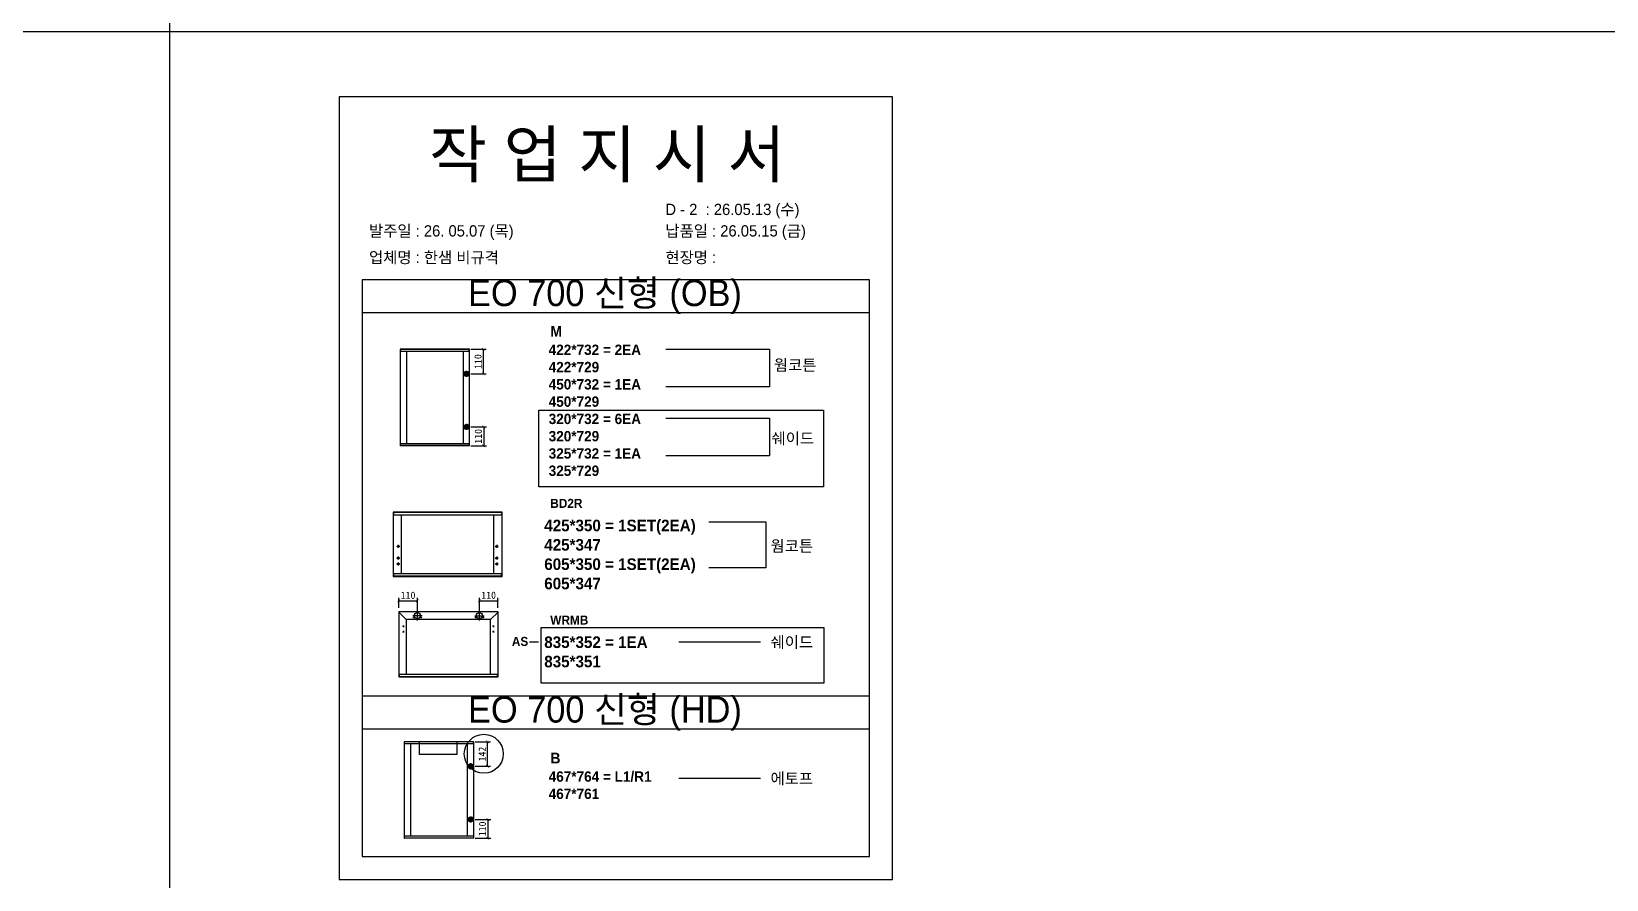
# Model space of a CAD drawing. Header units: millimetres. Extents: x -44117 to 256353, y -2095463 to 65325.
# Drawn here: x 109819 to 115295, y -923825 to -920878 of the extents above; entities that cross this region are included whole.
import ezdxf

# ---------------------------------------------------------------- set-up
doc = ezdxf.new("R2010")
doc.units = ezdxf.units.MM
doc.header["$LTSCALE"] = 10
doc.layers.add('Layer1', color=7, linetype='Continuous', lineweight=70)
doc.styles.add('MtX_Gulim', font='')
doc.styles.get('MtX_Gulim').set_extended_font_data('Gulim', bold=True)
doc.dimstyles.new('ISO-25', dxfattribs={"dimtxt": 2.5, "dimasz": 2.5, "dimexe": 1, "dimexo": 1, "dimtad": 1, "dimtxsty": 'Standard', "dimblk": 'ARCHTICK', "dimcen": 2.5, "dimadec": 0, "dimazin": 0, "dimtfac": 1, "dimtmove": 0, "dimatfit": 3, "dimfxl": 0, "dimarcsym": 0})

# ---------------------------------------------------------------- blocks, each defined once
blk = doc.blocks.new('_ArchTick')
at = {"color": 0, "linetype": 'ByBlock', "const_width": 0.15}
blk.add_lwpolyline([(-0.5, -0.5), (0.5, 0.5)], dxfattribs=at)
blk = doc.blocks.new('*D6091')
at = {"color": 0, "lineweight": -2}
for p, q in [((111347.1, -921982.5), (111400.5, -921982.5)), ((111390.5, -922067.7), (111390.5, -921982.5)), ((111347.1, -922067.7), (111400.5, -922067.7))]:
    blk.add_line(p, q, dxfattribs=at)
at = {"layer": 'Defpoints', "color": 0}
for p in [(111332.1, -921982.5), (111390.5, -921982.5), (111332.1, -922067.7)]:
    blk.add_point(p, dxfattribs=at)
at = {"color": 0, "lineweight": -2, "xscale": 10, "yscale": 10, "zscale": 10}
for p, rotation in [((111390.5, -921982.5), 90), ((111390.5, -922067.7), 270)]:
    blk.add_blockref('_ArchTick', p, dxfattribs=dict(at, rotation=rotation))
at = {"color": 0, "insert": (111371.8, -922025.1), "char_height": 25, "attachment_point": 5, "rotation": 90}
blk.add_mtext('110', dxfattribs=at)
blk = doc.blocks.new('*D6092')
at = {"color": 0, "lineweight": -2}
for p, q in [((111347.1, -922252.4), (111401.4, -922252.4)), ((111391.4, -922252.4), (111391.4, -922317.9)), ((111347.1, -922317.9), (111401.4, -922317.9))]:
    blk.add_line(p, q, dxfattribs=at)
at = {"layer": 'Defpoints', "color": 0}
for p in [(111332.1, -922252.4), (111332.1, -922317.9), (111391.4, -922317.9)]:
    blk.add_point(p, dxfattribs=at)
at = {"color": 0, "lineweight": -2, "xscale": 10, "yscale": 10, "zscale": 10}
for p, rotation in [((111391.4, -922252.4), 90), ((111391.4, -922317.9), 270)]:
    blk.add_blockref('_ArchTick', p, dxfattribs=dict(at, rotation=rotation))
at = {"color": 0, "insert": (111372.7, -922285.1), "char_height": 25, "attachment_point": 5, "rotation": 90}
blk.add_mtext('110', dxfattribs=at)
blk = doc.blocks.new('*D6093')
at = {"color": 0, "lineweight": -2}
for p, q in [((111096.3, -922880.9), (111096.3, -922846.3)), ((111096.3, -922856.3), (111160.8, -922856.3)), ((111160.8, -922893.6), (111160.8, -922846.3))]:
    blk.add_line(p, q, dxfattribs=at)
at = {"layer": 'Defpoints', "color": 0}
for p in [(111160.8, -922856.3), (111096.3, -922895.9), (111160.8, -922908.6)]:
    blk.add_point(p, dxfattribs=at)
at = {"color": 0, "lineweight": -2, "xscale": 10, "yscale": 10, "zscale": 10, "rotation": 180}
blk.add_blockref('_ArchTick', (111096.3, -922856.3), dxfattribs=at)
at = {"color": 0, "lineweight": -2, "xscale": 10, "yscale": 10, "zscale": 10}
blk.add_blockref('_ArchTick', (111160.8, -922856.3), dxfattribs=at)
at = {"color": 0, "insert": (111128.6, -922837.5), "char_height": 25, "attachment_point": 5}
blk.add_mtext('110', dxfattribs=at)
blk = doc.blocks.new('*D6094')
at = {"color": 0, "lineweight": -2}
for p, q in [((111376.4, -922893.6), (111376.4, -922846.3)), ((111376.4, -922856.3), (111440.9, -922856.3)), ((111440.9, -922880.9), (111440.9, -922846.3))]:
    blk.add_line(p, q, dxfattribs=at)
at = {"layer": 'Defpoints', "color": 0}
for p in [(111440.9, -922856.3), (111376.4, -922908.6), (111440.9, -922895.9)]:
    blk.add_point(p, dxfattribs=at)
at = {"color": 0, "lineweight": -2, "xscale": 10, "yscale": 10, "zscale": 10, "rotation": 180}
blk.add_blockref('_ArchTick', (111376.4, -922856.3), dxfattribs=at)
at = {"color": 0, "lineweight": -2, "xscale": 10, "yscale": 10, "zscale": 10}
blk.add_blockref('_ArchTick', (111440.9, -922856.3), dxfattribs=at)
at = {"color": 0, "insert": (111408.6, -922837.5), "char_height": 25, "attachment_point": 5}
blk.add_mtext('110', dxfattribs=at)
blk = doc.blocks.new('*D6095')
at = {"color": 0, "lineweight": -2}
for p, q in [((111361.4, -923346.7), (111414.8, -923346.7)), ((111404.8, -923431.9), (111404.8, -923346.7)), ((111361.4, -923431.9), (111414.8, -923431.9))]:
    blk.add_line(p, q, dxfattribs=at)
at = {"layer": 'Defpoints', "color": 0}
for p in [(111346.4, -923346.7), (111404.8, -923346.7), (111346.4, -923431.9)]:
    blk.add_point(p, dxfattribs=at)
at = {"color": 0, "lineweight": -2, "xscale": 10, "yscale": 10, "zscale": 10}
for p, rotation in [((111404.8, -923346.7), 90), ((111404.8, -923431.9), 270)]:
    blk.add_blockref('_ArchTick', p, dxfattribs=dict(at, rotation=rotation))
at = {"color": 0, "insert": (111386.1, -923389.3), "char_height": 25, "attachment_point": 5, "rotation": 90}
blk.add_mtext('142', dxfattribs=at)
blk = doc.blocks.new('*D6096')
at = {"color": 0, "lineweight": -2}
for p, q in [((111361.4, -923616.6), (111415.7, -923616.6)), ((111405.7, -923616.6), (111405.7, -923682.1)), ((111361.4, -923682.1), (111415.7, -923682.1))]:
    blk.add_line(p, q, dxfattribs=at)
at = {"layer": 'Defpoints', "color": 0}
for p in [(111346.4, -923616.6), (111346.4, -923682.1), (111405.7, -923682.1)]:
    blk.add_point(p, dxfattribs=at)
at = {"color": 0, "lineweight": -2, "xscale": 10, "yscale": 10, "zscale": 10}
for p, rotation in [((111405.7, -923616.6), 90), ((111405.7, -923682.1), 270)]:
    blk.add_blockref('_ArchTick', p, dxfattribs=dict(at, rotation=rotation))
at = {"color": 0, "insert": (111387, -923649.3), "char_height": 25, "attachment_point": 5, "rotation": 90}
blk.add_mtext('110', dxfattribs=at)

msp = doc.modelspace()

# ---------------------------------------------------------------- linework, layer by layer
at = {"color": 1}
for p, q in [((104260.77588, -920878.01809), (196529.92274, -920878.01809)), ((104260.77588, -920878.01809), (196529.92274, -920878.01809)), ((104260.77588, -920878.01809), (196529.92274, -920878.01809)), ((104260.77588, -920878.01809), (196529.92274, -920878.01809)), ((104260.77588, -920878.01809), (196529.92274, -920878.01809)), ((104260.77588, -920878.01809), (196529.92274, -920878.01809)), ((104260.77588, -920878.01809), (196529.92274, -920878.01809)), ((104260.77588, -920878.01809), (196529.92274, -920878.01809)), ((104260.77588, -920878.01809), (196529.92274, -920878.01809)), ((104260.77588, -920878.01809), (196529.92274, -920878.01809)), ((106472.62401, -920878.01809), (198741.77087, -920878.01809)), ((106472.62401, -920878.01809), (198741.77087, -920878.01809)), ((106472.62401, -920878.01809), (198741.77087, -920878.01809)), ((106472.62401, -920878.01809), (198741.77087, -920878.01809)), ((106472.62401, -920878.01809), (198741.77087, -920878.01809)), ((106472.62401, -920878.01809), (198741.77087, -920878.01809)), ((106472.62401, -920878.01809), (198741.77087, -920878.01809)), ((106472.62401, -920878.01809), (198741.77087, -920878.01809)), ((106472.62401, -920878.01809), (198741.77087, -920878.01809)), ((106472.62401, -920878.01809), (198741.77087, -920878.01809))]:
    msp.add_line(p, q, dxfattribs=at)
for p, q in [((112732.3269, -921740.89276), (110969.40329, -921740.89276)), ((112732.3269, -921855.36832), (110969.40329, -921855.36832)), ((111101.09382, -921982.77133), (111101.09382, -922317.63617)), ((111342.53156, -921983.20497), (111101.09382, -921983.20497)), ((111342.53156, -921989.75772), (111101.09382, -921989.75772)), ((111342.29065, -921982.53042), (111101.33473, -921982.53042)), ((111122.53481, -921989.2759), (111122.53481, -922310.64979)), ((111320.84966, -922310.64979), (111320.84966, -921989.75772)), ((111341.32701, -921989.75772), (111341.32701, -921982.53042)), ((111342.53156, -922317.63617), (111342.53156, -921982.77133)), ((111342.53156, -922310.64979), (111101.09382, -922310.64979)), ((111342.53156, -922317.20254), (111101.09382, -922317.20254)), ((111342.29065, -922317.87709), (111101.33473, -922317.87709)), ((111102.29837, -922317.87709), (111102.29837, -922310.64979)), ((111341.32701, -922310.64979), (111341.32701, -922317.87709)), ((111076.1627, -922549.36415), (111076.1627, -922771.63497)), ((111455.10579, -922549.93734), (111076.1627, -922549.93734)), ((111455.10579, -922558.5989), (111076.1627, -922558.5989)), ((111454.78735, -922549.04571), (111076.48114, -922549.04571)), ((111077.7549, -922549.04571), (111077.7549, -922558.5989)), ((111104.82226, -922558.5989), (111104.82226, -922762.40022)), ((111426.44623, -922762.40022), (111426.44623, -922558.5989)), ((111453.51359, -922549.04571), (111453.51359, -922558.5989)), ((111455.10579, -922771.63497), (111455.10579, -922549.36415)), ((111099.56801, -922667.50523), (111089.0595, -922667.50523)), ((111094.31375, -922662.25097), (111094.31375, -922672.75948)), ((111431.70048, -922667.50523), (111442.20899, -922667.50523)), ((111436.95474, -922662.25097), (111436.95474, -922672.75948)), ((111099.56801, -922708.26549), (111089.0595, -922708.26549)), ((111094.31375, -922703.01124), (111094.31375, -922713.51975)), ((111094.31375, -922723.39137), (111094.31375, -922733.89988)), ((111431.70048, -922708.26549), (111442.20899, -922708.26549)), ((111436.95474, -922703.01124), (111436.95474, -922713.51975)), ((111436.95474, -922723.39137), (111436.95474, -922733.89988)), ((111455.10579, -922762.40022), (111076.1627, -922762.40022)), ((111455.10579, -922771.06178), (111076.1627, -922771.06178)), ((111076.48114, -922771.95341), (111454.78735, -922771.95341)), ((111077.7549, -922762.40022), (111077.7549, -922771.95341)), ((111099.56801, -922728.64563), (111089.0595, -922728.64563)), ((111431.70048, -922728.64563), (111442.20899, -922728.64563)), ((111453.51359, -922771.95341), (111453.51359, -922762.40022)), ((111096.02008, -922895.87916), (111096.02008, -923120.21948)), ((111122.36083, -922922.21991), (111096.10676, -922895.66988)), ((111440.90591, -922895.58319), (111096.31604, -922895.58319)), ((111109.33844, -922945.30506), (111115.25771, -922945.30506)), ((111112.29808, -922942.34543), (111112.29808, -922948.2647)), ((111122.36083, -922922.21991), (111122.36083, -923112.22847)), ((111414.86113, -922922.21991), (111122.36083, -922922.21991)), ((111176.97951, -922908.60559), (111144.69268, -922908.60559)), ((111149.88544, -922914.52486), (111145.15002, -922914.52486)), ((111147.51773, -922912.15715), (111147.51773, -922916.89257)), ((111160.83609, -922924.749), (111160.83609, -922892.46217)), ((111176.52215, -922914.52486), (111171.78674, -922914.52486)), ((111174.15445, -922912.15715), (111174.15445, -922916.89257)), ((111360.24246, -922908.60559), (111392.52929, -922908.60559)), ((111365.43523, -922914.52486), (111360.69981, -922914.52486)), ((111363.06752, -922912.15715), (111363.06752, -922916.89257)), ((111376.38588, -922924.749), (111376.38588, -922892.46217)), ((111392.07194, -922914.52486), (111387.33653, -922914.52486)), ((111389.70424, -922912.15715), (111389.70424, -922916.89257)), ((111414.86113, -922922.21991), (111441.11519, -922895.66988)), ((111414.86113, -923111.63654), (111414.86113, -922922.21991)), ((111427.88352, -922945.30506), (111421.96425, -922945.30506)), ((111424.92389, -922942.34543), (111424.92389, -922948.2647)), ((111441.20188, -923120.21948), (111441.20188, -922895.87916)), ((111109.33844, -922964.24672), (111115.25771, -922964.24672)), ((111112.29808, -922961.28709), (111112.29808, -922967.20636)), ((111427.88352, -922964.24672), (111421.96425, -922964.24672)), ((111424.92389, -922961.28709), (111424.92389, -922967.20636)), ((111550.55011, -922999.81598), (111581.7341, -922999.81598)), ((112069.27197, -922999.7529), (112354.14772, -922999.7529)), ((111096.02008, -923111.63654), (111441.20188, -923111.63654)), ((111096.02008, -923119.68675), (111440.90591, -923119.68675)), ((111096.31604, -923120.51545), (111440.90591, -923120.51545)), ((111097.4999, -923111.63654), (111097.4999, -923120.51545)), ((111439.72206, -923120.51545), (111439.72206, -923111.63654)), ((112732.3269, -923188.49506), (110969.40329, -923188.49506)), ((112732.3269, -923302.97062), (110969.40329, -923302.97062)), ((111115.3996, -923346.98646), (111115.3996, -923681.8513)), ((111356.83734, -923347.4201), (111115.3996, -923347.4201)), ((111356.83734, -923353.97285), (111115.3996, -923353.97285)), ((111356.59643, -923346.74555), (111115.64051, -923346.74555)), ((111136.84058, -923353.49103), (111136.84058, -923674.86492)), ((111335.15544, -923674.86492), (111335.15544, -923353.97285)), ((111355.63279, -923353.97285), (111355.63279, -923346.74555)), ((111356.83734, -923681.8513), (111356.83734, -923346.98646)), ((112069.27197, -923473.51365), (112354.14772, -923473.51365)), ((111356.83734, -923674.86492), (111115.3996, -923674.86492)), ((111356.83734, -923681.41767), (111115.3996, -923681.41767)), ((111356.59643, -923682.09222), (111115.64051, -923682.09222)), ((111116.60415, -923682.09222), (111116.60415, -923674.86492)), ((111355.63279, -923674.86492), (111355.63279, -923682.09222))]:
    msp.add_line(p, q)
for p in [(110300.49669, 21924.9366), (110300.49669, 14161.07811), (110300.49669, 18584.38997), (110300.49669, 10820.53148), (110300.49669, 18627.87121), (110300.49669, 10864.01272), (110300.49669, 15287.32457), (110300.49669, 7523.46608), (110300.49669, 3746.75115), (110300.49669, 21924.9366), (110300.49669, 14161.07811), (110300.49669, 18584.38997), (110300.49669, 10820.53148), (110300.49669, 18627.87121), (110300.49669, 10864.01272), (110300.49669, 15287.32457), (110300.49669, 7523.46608), (110300.49669, 3746.75115), (110300.49669, 21924.9366), (110300.49669, 14161.07811), (110300.49669, 18584.38997), (110300.49669, 10820.53148), (110300.49669, 18627.87121), (110300.49669, 10864.01272), (110300.49669, 15287.32457), (110300.49669, 7523.46608), (110300.49669, 3746.75115), (110300.49669, 21924.9366), (110300.49669, 14161.07811), (110300.49669, 18584.38997), (110300.49669, 10820.53148), (110300.49669, 18627.87121), (110300.49669, 10864.01272), (110300.49669, 15287.32457), (110300.49669, 7523.46608), (110300.49669, 3746.75115), (110300.49669, 21924.9366), (110300.49669, 14161.07811), (110300.49669, 18584.38997), (110300.49669, 10820.53148), (110300.49669, 18627.87121), (110300.49669, 10864.01272), (110300.49669, 15287.32457), (110300.49669, 7523.46608), (110300.49669, 3746.75115), (110300.49669, 21924.9366), (110300.49669, 14161.07811), (110300.49669, 18584.38997), (110300.49669, 10820.53148), (110300.49669, 18627.87121), (110300.49669, 10864.01272), (110300.49669, 15287.32457), (110300.49669, 7523.46608), (110300.49669, 3746.75115), (110300.49669, 21924.9366), (110300.49669, 14161.07811), (110300.49669, 18584.38997), (110300.49669, 10820.53148), (110300.49669, 18627.87121), (110300.49669, 10864.01272), (110300.49669, 15287.32457), (110300.49669, 7523.46608), (110300.49669, 3746.75115), (110300.49669, 21924.9366), (110300.49669, 14161.07811), (110300.49669, 18584.38997), (110300.49669, 10820.53148), (110300.49669, 18627.87121), (110300.49669, 10864.01272), (110300.49669, 15287.32457), (110300.49669, 7523.46608), (110300.49669, 3746.75115), (110300.49669, 21924.9366), (110300.49669, 14161.07811), (110300.49669, 18584.38997), (110300.49669, 10820.53148), (110300.49669, 18627.87121), (110300.49669, 10864.01272), (110300.49669, 15287.32457), (110300.49669, 7523.46608), (110300.49669, 3746.75115), (110300.49669, 21924.9366), (110300.49669, 14161.07811), (110300.49669, 18584.38997), (110300.49669, 10820.53148), (110300.49669, 18627.87121), (110300.49669, 10864.01272), (110300.49669, 15287.32457), (110300.49669, 7523.46608), (110300.49669, 3746.75115), (110300.49669, 12702.87182), (110300.49669, 4939.01333), (110300.49669, 9362.32519), (110300.49669, 1598.4667), (110300.49669, 9405.80642), (110300.49669, 1641.94794), (110300.49669, 6065.25979), (110300.49669, -1698.5987), (110300.49669, -5475.31363), (110300.49669, 12702.87182), (110300.49669, 4939.01333), (110300.49669, 9362.32519), (110300.49669, 1598.4667), (110300.49669, 9405.80642), (110300.49669, 1641.94794), (110300.49669, 6065.25979), (110300.49669, -1698.5987), (110300.49669, -5475.31363), (110300.49669, 12702.87182), (110300.49669, 4939.01333), (110300.49669, 9362.32519), (110300.49669, 1598.4667), (110300.49669, 9405.80642), (110300.49669, 1641.94794), (110300.49669, 6065.25979), (110300.49669, -1698.5987), (110300.49669, -5475.31363), (110300.49669, 12702.87182), (110300.49669, 4939.01333), (110300.49669, 9362.32519), (110300.49669, 1598.4667), (110300.49669, 9405.80642), (110300.49669, 1641.94794), (110300.49669, 6065.25979), (110300.49669, -1698.5987), (110300.49669, -5475.31363), (110300.49669, 12702.87182), (110300.49669, 4939.01333), (110300.49669, 9362.32519), (110300.49669, 1598.4667), (110300.49669, 9405.80642), (110300.49669, 1641.94794), (110300.49669, 6065.25979), (110300.49669, -1698.5987), (110300.49669, -5475.31363)]:
    msp.add_xline(p, (0, 1), dxfattribs=at)
for points in [[(110889.2704, -923825.2984), (112812.45979, -923825.2984), (112812.45979, -921105.35912), (110889.2704, -921105.35912)], [(111582.92332, -922194.62766), (112572.82783, -922194.62766), (112572.82783, -922460.73103), (111582.92332, -922460.73103)], [(111591.4079, -922949.6145), (112573.57122, -922949.6145), (112573.57122, -923143.33775), (111591.4079, -923143.33775)]]:
    msp.add_lwpolyline(points, close=True)
for points in [[(110969.40329, -921740.89276), (110969.40329, -923745.16551), (112732.3269, -923745.16551), (112732.3269, -921740.89276)], [(112024.33558, -921982.13748), (112385.23827, -921982.13748), (112385.23827, -922113.52601), (112024.33558, -922113.52601)], [(112024.33558, -922221.6305), (112385.23827, -922221.6305), (112385.23827, -922353.01904), (112024.33558, -922353.01904)], [(112174.01872, -922582.53319), (112371.9331, -922582.53319), (112371.9331, -922742.19521), (112174.01872, -922742.19521)], [(111298.4013, -923346.74555), (111298.4013, -923391.0189), (111168.73639, -923391.0189), (111168.73639, -923346.74555)]]:
    msp.add_lwpolyline(points)
for centre, radius in [((111094.31375, -922667.50523), 3.1844), ((111436.95474, -922667.50523), 3.1844), ((111094.31375, -922708.26549), 3.1844), ((111094.31375, -922728.64563), 3.1844), ((111436.95474, -922708.26549), 3.1844), ((111436.95474, -922728.64563), 3.1844), ((111112.29808, -922945.30506), 0.88789), ((111147.51773, -922914.52486), 0.94708), ((111160.83609, -922908.60559), 10.35872), ((111174.15445, -922914.52486), 0.94708), ((111363.06752, -922914.52486), 0.94708), ((111376.38588, -922908.60559), 10.35872), ((111389.70424, -922914.52486), 0.94708), ((111424.92389, -922945.30506), 0.88789), ((111112.29808, -922964.24672), 0.88789), ((111424.92389, -922964.24672), 0.88789)]:
    msp.add_circle(centre, radius)
msp.add_circle((111391.77712, -923388.37979), 67.7354, dxfattribs=at)
for centre, radius, start, end in [((111342.29065, -921982.77133), 0.24091, 0, 90), ((111101.33473, -922317.63618), 0.24091, 180, 270), ((111342.29065, -922317.63618), 0.24091, 270, 0), ((111076.48114, -922549.36415), 0.31844, 90, 180), ((111454.78735, -922549.36415), 0.31844, 0, 90), ((111076.48114, -922771.63497), 0.31844, 180, 270), ((111454.78735, -922771.63497), 0.31844, 270, 0), ((111096.31604, -922895.87916), 0.29596, 90, 180), ((111440.90591, -922895.87916), 0.29596, 0, 90), ((111096.31604, -923120.21948), 0.29596, 180, 270), ((111440.90591, -923120.21948), 0.29596, 270, 0), ((111356.59643, -923346.98646), 0.24091, 0, 90), ((111115.64051, -923681.85131), 0.24091, 180, 270), ((111356.59643, -923681.85131), 0.24091, 270, 0)]:
    msp.add_arc(centre, radius, start, end)
at = {"layer": 'Layer1'}
for p, q in [((111332.11207, -922058.8071), (111332.11207, -922076.56512)), ((111332.11207, -922261.24546), (111332.11207, -922243.48744)), ((111346.41785, -923423.02223), (111346.41785, -923440.78025)), ((111346.41785, -923625.4606), (111346.41785, -923607.70258))]:
    msp.add_line(p, q, dxfattribs=at)
for points in [[(111340.99108, -922067.68611), (111323.23306, -922067.68611)], [(111340.99108, -922252.36645), (111323.23306, -922252.36645)], [(111355.29686, -923431.90124), (111337.53884, -923431.90124)], [(111355.29686, -923616.58159), (111337.53884, -923616.58159)]]:
    msp.add_lwpolyline(points, close=True, dxfattribs=at)
for centre in [(111332.11207, -922067.68611), (111332.11207, -922252.36645), (111346.41785, -923431.90124), (111346.41785, -923616.58159)]:
    msp.add_circle(centre, 5.91934, dxfattribs=at)

# ---------------------------------------------------------------- texts
at = {"linetype": 'Continuous', "style": 'MtX_Gulim'}
for s, height, p in [('M', 37.49849, (111622.93543, -921938.88128)), ('웜코튼', 39.271262, (112400.20658, -922057.29159)), ('쉐이드', 39.271262, (112391.89085, -922311.75293)), ('BD2R', 31.421769, (111622.7326, -922533.73649)), ('웜코튼', 39.271262, (112388.56456, -922685.96079)), ('WRMB', 31.421769, (111622.7326, -922939.37478)), ('쉐이드', 39.271262, (112388.56456, -923020.38014)), ('B', 37.49849, (111622.93543, -923422.09304)), ('에토프', 39.271262, (112388.56456, -923494.1409))]:
    msp.add_text(s, height=height, dxfattribs=at).set_placement(p)
at = {"color": 1, "linetype": 'Continuous', "style": 'MtX_Gulim'}
msp.add_text('AS', height=31.421769, dxfattribs=at).set_placement((111489.2216, -923013.53724))
at = {"attachment_point": 1}
for s, width, gutter_width, heights, insert, char_height in [('{\\fGulim|b0|i0|c129|p50;작 업 지 시 서}', 3786.0728481, 14.30944, [-178.40505], (111201.56729, -921224.59974), 160.2657825), ('\\pt11;{\\fGulim|b0|i0|c129|p50;발주일 : 26. 05.07 (목)}', 3786.0728481, 14.30944, [39.49878], (110992.7244, -921551.34346), 39.2651167), ('{\\fGulim|b0|i0|c129|p50;납품일 : 26.05.15 (금)}', 3786.0728481, 14.30944, [40.16974], (112022.97922, -921551.34346), 39.2651167), ('{\\fGulim|b0|i0|c129|p50;업체명 : 한샘 비규격}', 3786.0728481, 14.30944, [41.34032], (110992.7244, -921643.67507), 39.2651167), ('{\\fGulim|b0|i0|c129|p50;현장명 :}', 3786.0728481, 14.30944, [45.21037], (112022.97922, -921643.67507), 39.2651167), ('{\\fGulim|b0|i0|c129|p50;EO 700 신형 (OB)}', 2155.3243433, 8.14604, [-114.80382], (111336.95095, -921741.18053), 91.2356303), ('{\\f굴림|b1|i0|c129|p50;422*732 = 2EA\\P\\C1;422*729\\P\\C256;450*732 = 1EA\\P\\C1;450*729\\P\\C256;320*732 = 6EA\\P\\C1;320*729\\P\\C256;325*732 = 1EA\\P\\C1;325*729}', 10891.9816234, 140.08053, [-457.787], (111617.26876, -921966.23287), 36.0207087), ('{\\f굴림|b1|i0|c129|p50;425*350 = 1SET(2EA)\\P\\C1;425*347\\P\\C256;605*350 = 1SET(2EA) \\P\\C1;605*347}', 12198.822037, 156.88766, [-252.46106], (111601.90943, -922574.69496), 40.342541), ('{\\f굴림|b1|i0|c129|p50;835*352 = 1EA\\P\\C1;835*351}', 12198.822037, 156.88766, [-108.80746], (111601.90943, -922980.33325), 40.342541), ('{\\fGulim|b0|i0|c129|p50;EO 700 신형 (HD)}', 2155.3243433, 8.14604, [-114.80382], (111336.95095, -923188.78283), 91.2356303), ('{\\f굴림|b1|i0|c129|p50;467*764 = L1/R1\\P\\C1;467*761}', 10891.9816234, 140.08053, [519.71651], (111617.26876, -923449.44463), 36.0207087)]:
    msp.add_mtext_dynamic_manual_height_columns(s, width=width, gutter_width=gutter_width, heights=heights, dxfattribs=dict(at, insert=insert, char_height=char_height))
at = {"color": 1, "insert": (112022.97922, -921476.66817), "char_height": 39.2651167, "attachment_point": 1}
msp.add_mtext_dynamic_manual_height_columns('{\\fGulim|b0|i0|c129|p50;D - 2  : 26.05.13 (수)}', width=3786.0728481, gutter_width=14.30944, heights=[40.16974], dxfattribs=at)

# ---------------------------------------------------------------- dimensions: what is measured, and where the dimension line sits
for base, p1, p2, text, picture, middle in [((111390.50143, -921982.53042), (111332.11207, -922067.68611), (111332.11207, -921982.53042), '110', '*D6091', (111371.75143, -922025.10827)), ((111391.43532, -922317.87709), (111332.11207, -922252.36645), (111332.11207, -922317.87709), '110', '*D6092', (111372.68532, -922285.12177)), ((111404.80721, -923346.74555), (111346.41785, -923431.90124), (111346.41785, -923346.74555), '142', '*D6095', (111386.05721, -923389.3234)), ((111405.7411, -923682.09222), (111346.41785, -923616.58159), (111346.41785, -923682.09222), '110', '*D6096', (111386.9911, -923649.3369))]:
    dim = msp.add_linear_dim(base=base, p1=p1, p2=p2, angle=90, text=text, dimstyle='ISO-25', override={"dimscale": 10, "dimasz": 1, "dimexo": 1.5, "dimtxsty": 'Standard'})
    dim.commit()
    dim.dimension.update_dxf_attribs({"geometry": picture, "text_midpoint": middle})
for base, p1, p2, picture, middle in [((111160.83609, -922856.29876), (111096.31604, -922895.87916), (111160.83609, -922908.60559), '*D6093', (111128.57607, -922837.54876)), ((111440.90591, -922856.29876), (111376.38587, -922908.60559), (111440.90591, -922895.87916), '*D6094', (111408.64589, -922837.54876))]:
    dim = msp.add_linear_dim(base=base, p1=p1, p2=p2, text='110', dimstyle='ISO-25', override={"dimscale": 10, "dimasz": 1, "dimexo": 1.5, "dimtxsty": 'Standard'})
    dim.commit()
    dim.dimension.update_dxf_attribs({"geometry": picture, "text_midpoint": middle})

doc.saveas('drawing.dxf')
